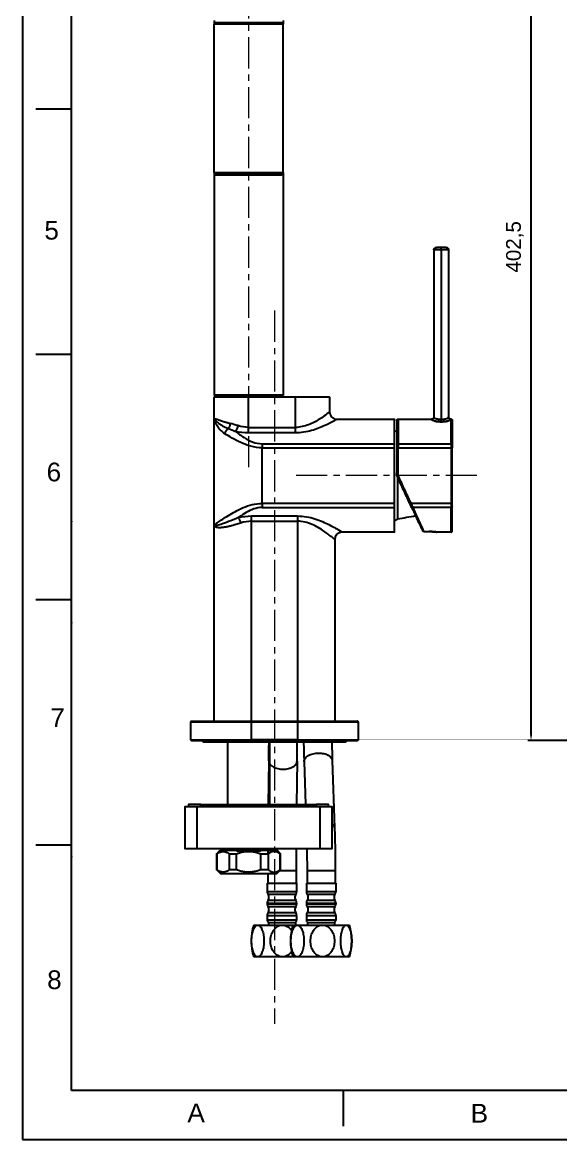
# Model space of a CAD drawing. Header units: millimetres. Extents: x 4044 to 4638, y 1705 to 2545.
# Drawn here: x 4044.1 to 4263.5, y 1705.2 to 2160.6 of the extents above; entities that cross this region are included whole.
import ezdxf

# ---------------------------------------------------------------- set-up
doc = ezdxf.new("R2010")
doc.units = ezdxf.units.MM
doc.linetypes.add('CENTERX2', pattern=[20.32, 12.7, -2.54, 2.54, -2.54])
doc.layers.get('Defpoints').update_dxf_attribs({"color": 3})
doc.layers.add('CENTER', color=1, linetype='CENTERX2', lineweight=15)
doc.layers.add('DIM', color=3, linetype='Continuous', lineweight=9)
doc.styles.get("Standard").update_dxf_attribs({"font": 'arial.ttf'})
doc.dimstyles.new('ISO-25$0', dxfattribs={"dimtxt": 3, "dimasz": 3.5, "dimexe": 1.25, "dimexo": 0, "dimtad": 1, "dimdsep": 46, "dimtxsty": 'Standard', "dimblk1": 'CLOSEDBLANK', "dimcen": 1, "dimadec": 0, "dimazin": 0, "dimtfac": 1, "dimtmove": 1, "dimatfit": 3, "dimfxl": 1, "dimarcsym": 0})

# ---------------------------------------------------------------- blocks, each defined once
blk = doc.blocks.new('*D15')
at = {"layer": 'Defpoints', "color": 0, "transparency": 16777216}
for p in [(4251.42, 2270.3), (4339.59, 2270.3), (4507.19, 1867.8)]:
    blk.add_point(p, dxfattribs=at)
at = {"layer": 'DIM', "color": 0, "lineweight": -2, "transparency": 16777216}
for p, q in [((4338.97, 2270.3), (4250.17, 2270.3)), ((4251.42, 1870.3), (4251.42, 2267.8)), ((4506.57, 1867.8), (4250.17, 1867.8))]:
    blk.add_line(p, q, dxfattribs=at)
at = {"layer": 'DIM', "color": 0, "transparency": 16777216}
for points in [[(4251.01, 2267.8), (4251.84, 2267.8), (4251.42, 2270.3)], [(4251.01, 1870.3), (4251.84, 1870.3), (4251.42, 1867.8)]]:
    blk.add_solid(points, dxfattribs=at)
at = {"layer": 'DIM', "color": 0, "transparency": 16777216, "insert": (4244.82, 2069.05), "char_height": 6, "attachment_point": 5, "rotation": 90}
blk.add_mtext('402,5', dxfattribs=at)

msp = doc.modelspace()

# ---------------------------------------------------------------- linework, layer by layer
at = {"color": 7, "linetype": 'Continuous'}
for p, q in [((4044.1, 2545.19), (4044.1, 1705.19)), ((4064.1, 2125.19), (4049.56, 2125.19)), ((4064.1, 2025.19), (4049.56, 2025.19)), ((4064.1, 1925.19), (4049.56, 1925.19)), ((4144.57, 1859.53), (4144.35, 1841.8)), ((4156.07, 1859.39), (4155.85, 1841.8)), ((4158.93, 1859.26), (4159.52, 1841.8)), ((4170.42, 1859.65), (4171.35, 1832.3)), ((4064.1, 1825.19), (4049.56, 1825.19)), ((4144.14, 1813.68), (4144.14, 1809.66)), ((4149.06, 1814.9), (4155.64, 1814.9)), ((4155.64, 1814.9), (4155.64, 1809.66)), ((4160.12, 1814.9), (4171.62, 1814.9)), ((4160.12, 1814.9), (4160.12, 1809.66)), ((4171.62, 1814.9), (4171.62, 1809.66)), ((4143.89, 1809.66), (4155.89, 1809.66)), ((4143.89, 1809.66), (4143.89, 1806.23)), ((4155.89, 1809.66), (4155.89, 1806.23)), ((4159.87, 1809.66), (4171.87, 1809.66)), ((4159.87, 1809.66), (4159.87, 1806.23)), ((4171.87, 1809.66), (4171.87, 1806.23)), ((4155.89, 1806.23), (4143.89, 1806.23)), ((4155.52, 1805.06), (4144.27, 1805.06)), ((4171.87, 1806.23), (4159.87, 1806.23)), ((4171.49, 1805.06), (4160.24, 1805.06)), ((4143.89, 1801.6), (4155.89, 1801.6)), ((4143.89, 1801.6), (4143.89, 1801.23)), ((4155.89, 1801.23), (4143.89, 1801.23)), ((4144.27, 1802.77), (4155.52, 1802.77)), ((4155.52, 1800.06), (4144.27, 1800.06)), ((4155.89, 1801.6), (4155.89, 1801.23)), ((4159.87, 1801.6), (4171.87, 1801.6)), ((4159.87, 1801.6), (4159.87, 1801.23)), ((4171.87, 1801.23), (4159.87, 1801.23)), ((4160.24, 1802.77), (4171.49, 1802.77)), ((4171.49, 1800.06), (4160.24, 1800.06)), ((4171.87, 1801.6), (4171.87, 1801.23)), ((4143.89, 1796.6), (4155.89, 1796.6)), ((4143.89, 1796.6), (4143.89, 1794.66)), ((4155.89, 1794.66), (4143.89, 1794.66)), ((4144.27, 1797.77), (4155.52, 1797.77)), ((4155.89, 1796.6), (4155.89, 1794.66)), ((4159.87, 1796.6), (4171.87, 1796.6)), ((4159.87, 1796.6), (4159.87, 1794.66)), ((4171.87, 1794.66), (4159.87, 1794.66)), ((4160.24, 1797.77), (4171.49, 1797.77)), ((4171.87, 1796.6), (4171.87, 1794.66)), ((4138.39, 1792.66), (4177.37, 1792.66)), ((4144.39, 1793.66), (4155.39, 1793.66)), ((4144.39, 1793.66), (4144.39, 1792.66)), ((4155.39, 1793.66), (4155.39, 1792.66)), ((4160.37, 1793.66), (4171.37, 1793.66)), ((4160.37, 1793.66), (4160.37, 1792.66)), ((4171.37, 1793.66), (4171.37, 1792.66)), ((4177.37, 1779.66), (4138.39, 1779.66)), ((4174.9, 1725.18), (4174.9, 1710.65)), ((4044.1, 1705.19), (4638.1, 1705.19))]:
    msp.add_line(p, q, dxfattribs=at)
at = {"linetype": 'Continuous'}
for p, q in [((4064.1, 1725.19), (4064.1, 2525.19)), ((4618.1, 1725.19), (4064.1, 1725.19))]:
    msp.add_line(p, q, dxfattribs=at)
at = {"lineweight": -3}
msp.add_line((4124.83, 1813.68), (4147.83, 1813.68), dxfattribs=at)
at = {"color": 7, "linetype": 'Continuous'}
for centre, radius, start, end in [((2876.42, 1874.42), 1268.23, 359.32714, 359.67842), ((2874.21, 1874.44), 1281.95, 359.3272, 359.681), ((4620.36, 1874.46), 461.69, 180.8884, 181.8869), ((4618.15, 1874.41), 447.97, 180.9088, 181.8873), ((5534.84, 1815.95), 1390.7, 179.7021, 179.7639), ((5534.98, 1815.94), 1379.34, 179.67364, 180.04331), ((4145.89, 1806.23), 2, 180, 215.6591), ((4142.64, 1803.89), 2, 0.59, 35.6591), ((4142.64, 1803.93), 2, 324.3409, 359.41), ((4157.14, 1803.89), 2, 144.3409, 179.41), ((4157.14, 1803.93), 2, 180.59, 215.6591), ((4153.89, 1806.23), 2, 324.3409, 0), ((4161.87, 1806.23), 2, 180, 215.6591), ((4158.62, 1803.89), 2, 0.59, 35.6591), ((4158.62, 1803.93), 2, 324.3409, 359.41), ((4173.12, 1803.89), 2, 144.3409, 179.41), ((4173.12, 1803.93), 2, 180.59, 215.6591), ((4169.87, 1806.23), 2, 324.3409, 0), ((4145.89, 1801.6), 2, 144.3409, 180), ((4145.89, 1801.23), 2, 180, 215.6591), ((4142.64, 1798.89), 2, 0.59, 35.6591), ((4142.64, 1798.93), 2, 324.3409, 359.41), ((4157.14, 1798.89), 2, 144.3409, 179.41), ((4157.14, 1798.93), 2, 180.59, 215.6591), ((4153.89, 1801.6), 2, 0, 35.6591), ((4153.89, 1801.23), 2, 324.3409, 0), ((4161.87, 1801.6), 2, 144.3409, 180), ((4161.87, 1801.23), 2, 180, 215.6591), ((4158.62, 1798.89), 2, 0.59, 35.6591), ((4158.62, 1798.93), 2, 324.3409, 359.41), ((4173.12, 1798.89), 2, 144.3409, 179.41), ((4173.12, 1798.93), 2, 180.59, 215.6591), ((4169.87, 1801.6), 2, 0, 35.6591), ((4169.87, 1801.23), 2, 324.3409, 0), ((4145.89, 1796.6), 2, 144.3409, 180), ((4144.89, 1794.66), 1, 180, 270), ((4154.89, 1794.66), 1, 270, 0), ((4153.89, 1796.6), 2, 0, 35.6591), ((4161.87, 1796.6), 2, 144.3409, 180), ((4160.87, 1794.66), 1, 180, 270), ((4170.87, 1794.66), 1, 270, 0), ((4169.87, 1796.6), 2, 0, 35.6591), ((4159.02, 1786.16), 21.63, 162.5077, 197.4923), ((4174.99, 1786.16), 21.63, 162.5077, 197.4923), ((4156.74, 1786.16), 21.63, 342.5077, 17.4923)]:
    msp.add_arc(centre, radius, start, end, dxfattribs=at)
for points in [[(4122.33, 2161.3), (4122.33, 2160.55), (4122.33, 2159.8)], [(4122.33, 2099.3), (4122.33, 2129.55), (4122.33, 2159.8)], [(4136.33, 2159.8), (4129.34, 2159.8), (4122.35, 2159.8)], [(4136.33, 2160.3), (4129.59, 2160.3), (4122.85, 2160.3)], [(4149.78, 2160.3), (4143.06, 2160.3), (4136.33, 2160.3)], [(4149.82, 2160.3), (4149.8, 2160.3), (4149.78, 2160.3)], [(4150.33, 2161.3), (4150.33, 2160.55), (4150.33, 2159.8)], [(4150.33, 2099.3), (4150.33, 2129.55), (4150.33, 2159.8)], [(4122.33, 2099.3), (4122.33, 2053.9), (4122.33, 2008.5)], [(4123.33, 2098.67), (4123.33, 2098.98), (4123.33, 2099.3)], [(4136.33, 2099.3), (4143.33, 2099.3), (4150.32, 2099.3)], [(4149.33, 2098.67), (4149.33, 2098.98), (4149.33, 2099.3)], [(4149.33, 2098.67), (4149.33, 2098.98), (4149.33, 2099.3)], [(4150.33, 2099.3), (4150.33, 2053.9), (4150.33, 2008.5)], [(4123.03, 2098.37), (4129.68, 2098.37), (4136.33, 2098.37)], [(4136.33, 2098.67), (4142.83, 2098.67), (4149.32, 2098.67)], [(4136.33, 2098.4), (4143.04, 2098.4), (4149.75, 2098.4)], [(4136.33, 2098.37), (4142.98, 2098.37), (4149.62, 2098.37)]]:
    msp.add_open_spline(points, degree=2)
for points, weights in [([(4122.83, 2160.3), (4122.33, 2160.3), (4122.33, 2159.8)], [1, 0.707106781187, 1]), ([(4149.83, 2160.3), (4150.33, 2160.3), (4150.33, 2159.8)], [1, 0.707106781187, 1]), ([(4122.93, 2098.39), (4122.92, 2098.39), (4122.92, 2098.39)], [0.892325407649, 0.888865625864, 0.885714574212]), ([(4123.03, 2098.37), (4122.99, 2098.37), (4122.95, 2098.38)], [1, 0.947231379391, 0.913476700671]), ([(4149.63, 2098.37), (4149.67, 2098.37), (4149.71, 2098.38)], [1, 0.947231379391, 0.91347670067])]:
    msp.add_rational_spline(points, weights, degree=2)
for points, weights, knots in [([(4150.32, 2159.8), (4150.33, 2159.8), (4150.33, 2159.8), (4150.33, 2159.8), (4136.33, 2159.8)], [0.982266230892, 0.990847086912, 1, 0.707106781187, 1], [21.303925, 21.303925, 21.303925, 21.991149, 21.991149, 43.982297, 43.982297, 43.982297]), ([(4122.33, 2099.3), (4122.33, 2099.02), (4122.48, 2098.78), (4122.63, 2098.53), (4122.9, 2098.4)], [1, 0.963063063353, 1, 0.957870893958, 1], [0, 0, 0, 0.545282, 0.545282, 1.127885, 1.127885, 1.127885]), ([(4122.35, 2099.3), (4122.33, 2099.3), (4122.33, 2099.3), (4122.33, 2099.3), (4136.33, 2099.3)], [0.982266230892, 0.990847086912, 1, 0.707106781187, 1], [21.303925, 21.303925, 21.303925, 21.991149, 21.991149, 43.982297, 43.982297, 43.982297]), ([(4150.33, 2099.3), (4150.33, 2099.02), (4150.19, 2098.78), (4150.03, 2098.53), (4149.76, 2098.4)], [1, 0.963063063353, 1, 0.957870893958, 1], [0, 0, 0, 0.545282, 0.545282, 1.127885, 1.127885, 1.127885]), ([(4122.92, 2098.4), (4122.9, 2098.4), (4122.9, 2098.4), (4122.9, 2098.4), (4136.33, 2098.4)], [0.982266230892, 0.990847086912, 1, 0.707106781187, 1], [62.621479, 62.621479, 62.621479, 63.280652, 63.280652, 84.374203, 84.374203, 84.374203]), ([(4123.33, 2098.67), (4123.33, 2098.54), (4123.24, 2098.46), (4123.18, 2098.39), (4123.08, 2098.37)], [1, 0.923879532511, 1, 0.95369622337, 1], [0, 0, 0, 0.2356194, 0.2356194, 0.4189204, 0.4189204, 0.4189204]), ([(4123.35, 2098.67), (4123.33, 2098.67), (4123.33, 2098.67), (4123.33, 2098.67), (4136.33, 2098.67)], [0.982266230892, 0.990847086912, 1, 0.707106781187, 1], [-21.058488, -21.058488, -21.058488, -20.420352, -20.420352, 0, 0, 0]), ([(4149.33, 2098.67), (4149.33, 2098.54), (4149.42, 2098.46), (4149.49, 2098.39), (4149.58, 2098.37)], [1, 0.923879532511, 1, 0.954153958077, 1], [0, 0, 0, 0.2356194, 0.2356194, 0.418005, 0.418005, 0.418005])]:
    msp.add_rational_spline(points, weights, degree=2, knots=knots)
at = {"lineweight": -3}
for points, weights in [([(4211.83, 2067.8), (4211.83, 2068.8), (4212.83, 2068.8)], [1, 0.707106781191, 1]), ([(4214.83, 2067.8), (4211.83, 2067.8), (4211.83, 2067.8)], [1, 0.70710678119, 1]), ([(4214.83, 2068.8), (4212.83, 2068.8), (4212.83, 2068.8)], [1, 0.70710678119, 1]), ([(4214.83, 2067.8), (4214.83, 2068.8), (4214.83, 2068.8)], [1, 0.70710678118, 1]), ([(4216.83, 2068.8), (4216.83, 2068.8), (4214.83, 2068.8)], [1, 0.70710678119, 1]), ([(4217.83, 2067.8), (4217.83, 2067.8), (4214.83, 2067.8)], [1, 0.70710678119, 1]), ([(4216.83, 2068.8), (4217.83, 2068.8), (4217.83, 2067.8)], [1, 0.707106781191, 1]), ([(4136.33, 2007.8), (4122.33, 2007.8), (4122.33, 2007.8)], [1, 0.707106781187, 1]), ([(4136.33, 2008.1), (4122.83, 2008.1), (4122.83, 2008.1)], [1, 0.707106781187, 1]), ([(4149.83, 2008.1), (4149.83, 2008.1), (4136.33, 2008.1)], [1, 0.707106781187, 1]), ([(4169.33, 2007.8), (4169.33, 2007.8), (4155.33, 2007.8)], [1, 0.707106781187, 1]), ([(4211.83, 1999.8), (4211.83, 1998.8), (4210.83, 1998.8)], [1, 0.707106781187, 1]), ([(4136.33, 1993.2), (4136.33, 1994.1), (4136.33, 1995.47)], [1, 0.909353109041, 1]), ([(4155.33, 1995.47), (4155.33, 1994.1), (4155.33, 1993.2)], [1, 0.909353109041, 1]), ([(4195.73, 1988.8), (4195.73, 1998.8), (4195.73, 1998.8)], [1, 0.884627810939, 1]), ([(4196.73, 1998.3), (4196.73, 1998.8), (4197.23, 1998.8)], [1, 0.707106781189, 1]), ([(4196.73, 1998.3), (4196.73, 1998.3), (4196.73, 1988.52)], [1, 0.884627810939, 1]), ([(4197.23, 1998.8), (4197.23, 1998.8), (4197.23, 1988.8)], [1, 0.884627810939, 1]), ([(4210.83, 1998.62), (4210.83, 1998.8), (4210.83, 1998.8)], [1, 0.998037259237, 1]), ([(4218.83, 1998.8), (4218.83, 1998.8), (4218.83, 1998.62)], [1, 0.998037259237, 1]), ([(4218.83, 1988.8), (4218.83, 1997.33), (4218.83, 1998.62)], [1, 0.912092442077, 1]), ([(4219.33, 1998.3), (4219.33, 1998.3), (4219.33, 1988.52)], [1, 0.884627810939, 1]), ([(4141.83, 1988.8), (4141.83, 1988.03), (4141.83, 1987.1)], [1, 0.955248658723, 1]), ([(4195.73, 1987.1), (4195.73, 1988.03), (4195.73, 1988.8)], [1, 0.955248658726, 1]), ([(4197.23, 1988.8), (4196.73, 1988.8), (4196.73, 1988.52)], [1, 0.707106781187, 1]), ([(4196.73, 1988.52), (4196.73, 1987.88), (4196.73, 1987.1)], [1, 0.95524865873, 1]), ([(4197.23, 1987.1), (4196.73, 1987.1), (4196.73, 1987.1)], [1, 0.707106781188, 1]), ([(4197.23, 1988.8), (4197.23, 1988.03), (4197.23, 1987.1)], [1, 0.95524865873, 1]), ([(4219.33, 1988.52), (4219.33, 1988.8), (4218.83, 1988.8)], [1, 0.707106781187, 1]), ([(4218.83, 1988.8), (4218.83, 1988.03), (4218.83, 1987.1)], [1, 0.95524865873, 1]), ([(4219.33, 1987.1), (4219.33, 1987.1), (4218.83, 1987.1)], [1, 0.707106781188, 1]), ([(4219.33, 1988.52), (4219.33, 1987.88), (4219.33, 1987.1)], [1, 0.95524865873, 1]), ([(4197.23, 1976.91), (4196.73, 1976.91), (4196.73, 1976.91)], [1, 0.707106781188, 1]), ([(4197.2, 1974.8), (4196.73, 1975.8), (4196.73, 1976.91)], [1, 0.97629600712, 1]), ([(4197.65, 1975.01), (4197.23, 1975.91), (4197.23, 1976.91)], [1, 0.97629600712, 1]), ([(4197.2, 1974.8), (4197.2, 1974.8), (4197.65, 1975.01)], [1, 0.707106781193, 1]), ([(4141.83, 1964.5), (4141.83, 1963.57), (4141.83, 1962.8)], [1, 0.955248658729, 1]), ([(4195.73, 1962.8), (4195.73, 1963.57), (4195.73, 1964.5)], [1, 0.955248658727, 1]), ([(4195.73, 1952.8), (4195.73, 1952.8), (4195.73, 1962.8)], [1, 0.884627810939, 1]), ([(4202.1, 1964.29), (4202.1, 1964.29), (4202.55, 1964.5)], [1, 0.707106781181, 1]), ([(4219.33, 1964.5), (4219.33, 1964.5), (4218.83, 1964.5)], [1, 0.707106781185, 1]), ([(4218.83, 1964.5), (4218.83, 1963.57), (4218.83, 1962.8)], [1, 0.955248658727, 1]), ([(4219.33, 1963.09), (4219.33, 1962.8), (4218.83, 1962.8)], [1, 0.707106781187, 1]), ([(4218.83, 1952.8), (4218.83, 1952.8), (4218.83, 1962.8)], [1, 0.884627810939, 1]), ([(4219.33, 1963.09), (4219.33, 1963.72), (4219.33, 1964.5)], [1, 0.955248658727, 1]), ([(4219.33, 1953.3), (4219.33, 1953.3), (4219.33, 1963.09)], [1, 0.884627810939, 1]), ([(4137.53, 1957.23), (4137.53, 1958.49), (4137.53, 1959.38)], [1, 0.921954445729, 1]), ([(4156.23, 1959.38), (4156.23, 1958.49), (4156.23, 1957.23)], [1, 0.921954445729, 1]), ([(4207.68, 1953.01), (4207.68, 1953.01), (4207.68, 1953.01)], [1, 0.997730631385, 1]), ([(4209.9, 1953.01), (4209.9, 1953.01), (4209.9, 1953.01)], [1, 0.997735434421, 1]), ([(4218.83, 1952.8), (4219.33, 1952.8), (4219.33, 1953.3)], [1, 0.707106781184, 1]), ([(4112.83, 1875.5), (4112.83, 1875.5), (4137.53, 1875.5)], [1, 0.707106781187, 1]), ([(4112.83, 1875.5), (4112.83, 1875.8), (4113.13, 1875.8)], [1, 0.707106781194, 1]), ([(4113.13, 1875.8), (4113.13, 1875.8), (4137.53, 1875.8)], [1, 0.707106781187, 1]), ([(4137.53, 1875.5), (4137.53, 1875.8), (4137.53, 1875.8)], [1, 0.707106781187, 1]), ([(4156.23, 1875.8), (4156.23, 1875.8), (4156.23, 1875.5)], [1, 0.707106781187, 1]), ([(4156.23, 1875.8), (4180.63, 1875.8), (4180.63, 1875.8)], [1, 0.707106781187, 1]), ([(4156.23, 1875.5), (4180.93, 1875.5), (4180.93, 1875.5)], [1, 0.707106781187, 1]), ([(4112.83, 1868.1), (4112.83, 1868.1), (4137.53, 1868.1)], [1, 0.707106781187, 1]), ([(4113.13, 1867.8), (4113.13, 1867.8), (4137.53, 1867.8)], [1, 0.707106781187, 1]), ([(4117.83, 1867.3), (4117.83, 1867.3), (4137.05, 1867.3)], [1, 0.715784763814, 1]), ([(4137.53, 1867.8), (4137.53, 1867.8), (4137.53, 1868.1)], [1, 0.707106781187, 1]), ([(4156.23, 1867.8), (4156.23, 1867.8), (4156.23, 1868.1)], [1, 0.707106781187, 1]), ([(4156.23, 1868.1), (4180.93, 1868.1), (4180.93, 1868.1)], [1, 0.707106781187, 1]), ([(4156.23, 1867.8), (4180.63, 1867.8), (4180.63, 1867.8)], [1, 0.707106781187, 1]), ([(4156.23, 1867.3), (4175.93, 1867.3), (4175.93, 1867.3)], [1, 0.707106781187, 1]), ([(4180.93, 1868.1), (4180.93, 1867.8), (4180.63, 1867.8)], [1, 0.707106781187, 1]), ([(4115.33, 1840.8), (4110.33, 1840.8), (4110.33, 1840.8)], [1, 0.707106781187, 1]), ([(4116.83, 1841.8), (4111.83, 1841.8), (4111.83, 1841.8)], [1, 0.707106781187, 1]), ([(4168.83, 1841.8), (4168.83, 1841.8), (4163.83, 1841.8)], [1, 0.707106781187, 1]), ([(4170.33, 1840.8), (4170.33, 1840.8), (4165.33, 1840.8)], [1, 0.707106781187, 1]), ([(4110.33, 1823.8), (4110.33, 1823.8), (4115.33, 1823.8)], [1, 0.707106781187, 1]), ([(4123.44, 1821.68), (4123.33, 1821.68), (4123.33, 1821.68)], [1, 0.997926751115, 1]), ([(4124.83, 1823.18), (4124.83, 1823.18), (4131.35, 1823.18)], [1, 0.793381911305, 0.878276441092]), ([(4128.44, 1821.68), (4129.78, 1821.68), (4131.33, 1821.68)], [1, 0.991718120615, 1]), ([(4131.33, 1823.3), (4131.33, 1823.09), (4131.48, 1822.95)], [1, 0.923879532507, 1]), ([(4131.48, 1822.95), (4131.63, 1822.8), (4131.83, 1822.8)], [1, 0.923879532507, 1]), ([(4141.19, 1822.95), (4141.04, 1822.8), (4140.83, 1822.8)], [1, 0.923879532508, 1]), ([(4141.19, 1822.95), (4141.33, 1823.09), (4141.33, 1823.3)], [1, 0.92387953251, 1]), ([(4141.32, 1823.18), (4143.77, 1823.18), (4145.43, 1823.18)], [0.878273894244, 0.844259230509, 0.857047713075]), ([(4147.83, 1823.18), (4147.83, 1823.18), (4141.32, 1823.18)], [1, 0.793381911305, 0.878276441092]), ([(4141.33, 1821.68), (4142.89, 1821.68), (4144.22, 1821.68)], [1, 0.991717009503, 1]), ([(4149.22, 1821.68), (4149.33, 1821.68), (4149.33, 1821.68)], [1, 0.997926751115, 1]), ([(4165.33, 1823.8), (4170.33, 1823.8), (4170.33, 1823.8)], [1, 0.707106781187, 1]), ([(4123.33, 1815.18), (4123.33, 1815.18), (4123.44, 1815.18)], [1, 0.997926751078, 1]), ([(4131.33, 1815.18), (4129.78, 1815.18), (4128.44, 1815.18)], [1, 0.991718120565, 1]), ([(4144.22, 1815.18), (4142.89, 1815.18), (4141.33, 1815.18)], [1, 0.991717008991, 1]), ([(4149.33, 1815.18), (4149.33, 1815.18), (4149.22, 1815.18)], [1, 0.997926751078, 1])]:
    msp.add_rational_spline(points, weights, degree=2, dxfattribs=at)
for points, degree in [([(4211.83, 2067.8), (4211.83, 2033.71), (4211.83, 1999.61)], 2), ([(4214.83, 2067.8), (4214.83, 2033.28), (4214.83, 1998.76)], 2), ([(4217.83, 2067.8), (4217.83, 2033.71), (4217.83, 1999.61)], 2), ([(4122.83, 2008.1), (4122.83, 2008.45), (4122.83, 2008.8)], 2), ([(4136.33, 2008.1), (4136.33, 2008.45), (4136.33, 2008.8)], 2), ([(4149.83, 2008.8), (4149.83, 2008.45), (4149.83, 2008.1)], 2), ([(4122.33, 1998.8), (4122.33, 2003.3), (4122.33, 2007.8)], 2), ([(4123.58, 2007.8), (4123.58, 2007.95), (4123.58, 2008.1)], 2), ([(4135.33, 2007.8), (4135.33, 2007.95), (4135.33, 2008.1)], 2), ([(4136.33, 2007.8), (4136.33, 2007.95), (4136.33, 2008.1)], 2), ([(4136.33, 1995.47), (4136.33, 2001.64), (4136.33, 2007.8)], 2), ([(4155.33, 2007.8), (4145.83, 2007.8), (4136.33, 2007.8)], 2), ([(4137.33, 2008.1), (4137.33, 2007.95), (4137.33, 2007.8)], 2), ([(4149.08, 2008.1), (4149.08, 2007.95), (4149.08, 2007.8)], 2), ([(4155.33, 2007.8), (4155.33, 2001.64), (4155.33, 1995.47)], 2), ([(4169.33, 2007.8), (4169.33, 2004.8), (4169.33, 2001.8)], 2), ([(4169.33, 2001.8), (4169.33, 2001.08), (4169.95, 1999.42), (4171.61, 1998.8), (4172.33, 1998.8)], 3), ([(4128.8, 1997.03), (4128.75, 1997.04), (4128.63, 1997.07), (4128.42, 1997.11), (4128.2, 1997.17), (4127.96, 1997.23), (4127.69, 1997.3), (4127.41, 1997.37), (4127.11, 1997.46), (4126.8, 1997.55), (4126.48, 1997.64), (4126.13, 1997.76), (4125.85, 1997.85), (4125.58, 1997.94), (4125.33, 1998.02), (4125.1, 1998.1), (4124.89, 1998.17), (4124.7, 1998.24), (4124.53, 1998.3), (4124.37, 1998.36), (4124.2, 1998.42), (4124.16, 1998.43), (4123.71, 1998.59), (4123.43, 1998.68), (4123.15, 1998.77), (4122.92, 1998.83), (4122.73, 1998.88), (4122.58, 1998.9), (4122.47, 1998.91), (4122.39, 1998.89), (4122.34, 1998.86), (4122.33, 1998.82), (4122.33, 1998.8)], 3), ([(4122.33, 1955.8), (4122.33, 1977.3), (4122.33, 1998.8)], 2), ([(4128.09, 1994.97), (4128.98, 1994.64), (4129.92, 1994.27), (4130.95, 1993.84)], 3), ([(4131.9, 1996.2), (4130.82, 1996.54), (4129.79, 1996.82), (4128.8, 1997.03)], 3), ([(4131.9, 1996.2), (4131.8, 1995.75), (4131.51, 1994.82), (4131.13, 1994.11), (4130.95, 1993.84)], 3), ([(4136.33, 1995.47), (4134.79, 1995.47), (4133.31, 1995.75), (4131.9, 1996.2)], 3), ([(4136.33, 1995.47), (4145.83, 1995.47), (4155.33, 1995.47)], 2), ([(4172.33, 1998.8), (4184.03, 1998.8), (4195.73, 1998.8)], 2), ([(4197.23, 1998.8), (4204.03, 1998.8), (4210.83, 1998.8)], 2), ([(4136.33, 1993.2), (4134.46, 1993.2), (4132.65, 1993.45), (4130.95, 1993.84)], 3), ([(4155.33, 1993.2), (4145.83, 1993.2), (4136.33, 1993.2)], 2), ([(4195.73, 1994.3), (4196.23, 1994.01), (4196.73, 1993.73)], 2), ([(4141.83, 1988.8), (4168.78, 1988.8), (4195.73, 1988.8)], 2), ([(4141.83, 1964.5), (4141.83, 1975.8), (4141.83, 1987.1)], 2), ([(4141.83, 1987.1), (4168.78, 1987.1), (4195.73, 1987.1)], 2), ([(4195.73, 1964.5), (4195.73, 1975.8), (4195.73, 1987.1)], 2), ([(4196.73, 1987.1), (4196.73, 1982.01), (4196.73, 1976.91)], 2), ([(4197.23, 1988.8), (4208.03, 1988.8), (4218.83, 1988.8)], 2), ([(4197.23, 1976.91), (4197.23, 1982.01), (4197.23, 1987.1)], 2), ([(4197.23, 1987.1), (4208.03, 1987.1), (4218.83, 1987.1)], 2), ([(4218.83, 1987.1), (4218.83, 1975.8), (4218.83, 1964.5)], 2), ([(4219.33, 1964.5), (4219.33, 1975.8), (4219.33, 1987.1)], 2), ([(4202.1, 1964.29), (4199.65, 1969.54), (4197.2, 1974.8)], 2), ([(4202.55, 1964.5), (4200.1, 1969.75), (4197.65, 1975.01)], 2), ([(4195.73, 1964.5), (4168.78, 1964.5), (4141.83, 1964.5)], 2), ([(4141.83, 1962.8), (4168.78, 1962.8), (4195.73, 1962.8)], 2), ([(4202.76, 1962.87), (4202.57, 1963.29), (4202.34, 1963.79), (4202.1, 1964.29)], 3), ([(4202.55, 1964.5), (4202.79, 1963.9), (4203.02, 1963.3), (4203.21, 1962.8)], 3), ([(4218.83, 1964.5), (4210.69, 1964.5), (4202.55, 1964.5)], 2), ([(4203.21, 1962.8), (4203.12, 1962.77), (4202.9, 1962.74), (4202.78, 1962.83), (4202.76, 1962.87)], 3), ([(4218.83, 1962.8), (4211.02, 1962.8), (4203.21, 1962.8)], 2), ([(4132.18, 1958.71), (4133.89, 1959.13), (4135.67, 1959.38), (4137.53, 1959.38)], 3), ([(4137.53, 1959.38), (4146.88, 1959.38), (4156.23, 1959.38)], 2), ([(4204.38, 1959.39), (4201.93, 1958.94), (4199.47, 1958.49), (4197.01, 1958.04)], 3), ([(4133.06, 1956.48), (4132.73, 1956.37), (4132.07, 1956.16), (4131.13, 1955.87), (4130.24, 1955.61), (4129.39, 1955.38), (4128.59, 1955.18), (4127.83, 1955.01), (4127.13, 1954.86), (4126.48, 1954.75), (4125.87, 1954.66), (4125.35, 1954.61), (4124.76, 1954.58), (4124.26, 1954.58), (4123.8, 1954.62), (4123.41, 1954.68), (4123.08, 1954.79), (4122.81, 1954.92), (4122.59, 1955.09), (4122.44, 1955.29), (4122.35, 1955.53), (4122.33, 1955.71), (4122.33, 1955.8)], 3), ([(4122.33, 1875.8), (4122.33, 1915.8), (4122.33, 1955.8)], 2), ([(4137.53, 1957.23), (4135.98, 1957.23), (4134.49, 1956.95), (4133.06, 1956.48)], 3), ([(4137.53, 1875.8), (4137.53, 1916.52), (4137.53, 1957.23)], 2), ([(4137.53, 1957.23), (4146.88, 1957.23), (4156.23, 1957.23)], 2), ([(4156.23, 1957.23), (4156.23, 1916.52), (4156.23, 1875.8)], 2), ([(4197.01, 1958.04), (4196.37, 1957.67), (4195.73, 1957.3)], 2), ([(4171.42, 1949.81), (4171.43, 1949.8), (4171.43, 1949.8), (4171.43, 1949.8)], 3), ([(4171.43, 1949.8), (4171.43, 1912.8), (4171.43, 1875.8)], 2), ([(4195.73, 1952.8), (4185.08, 1952.8), (4174.43, 1952.8)], 2), ([(4174.44, 1952.8), (4174.44, 1952.8), (4174.44, 1952.8), (4174.44, 1952.8)], 3), ([(4207.68, 1953.01), (4207.49, 1953.01), (4207.31, 1953.12), (4207.23, 1953.3)], 3), ([(4207.68, 1953.01), (4208.79, 1953.01), (4209.9, 1953.01)], 2), ([(4218.83, 1952.8), (4215.89, 1952.8), (4212.95, 1952.8)], 2), ([(4112.83, 1868.1), (4112.83, 1871.8), (4112.83, 1875.5)], 2), ([(4137.53, 1875.8), (4146.88, 1875.8), (4156.23, 1875.8)], 2), ([(4137.53, 1875.5), (4146.88, 1875.5), (4156.23, 1875.5)], 2), ([(4137.53, 1868.1), (4137.53, 1871.8), (4137.53, 1875.5)], 2), ([(4156.23, 1875.5), (4156.23, 1871.8), (4156.23, 1868.1)], 2), ([(4180.93, 1875.5), (4180.93, 1871.8), (4180.93, 1868.1)], 2), ([(4117.83, 1867.3), (4117.83, 1867.55), (4117.83, 1867.8)], 2), ([(4127.83, 1841.8), (4127.83, 1854.55), (4127.83, 1867.3)], 2), ([(4137.05, 1867.3), (4137.05, 1867.55), (4137.05, 1867.8)], 2), ([(4137.05, 1867.3), (4146.64, 1867.3), (4156.23, 1867.3)], 2), ([(4156.23, 1868.1), (4146.88, 1868.1), (4137.53, 1868.1)], 2), ([(4137.53, 1867.8), (4146.88, 1867.8), (4156.23, 1867.8)], 2), ([(4144.83, 1867.3), (4144.83, 1854.55), (4144.83, 1841.8)], 2), ([(4156.23, 1867.3), (4156.23, 1867.55), (4156.23, 1867.8)], 2), ([(4175.93, 1867.8), (4175.93, 1867.55), (4175.93, 1867.3)], 2), ([(4110.33, 1840.8), (4110.33, 1832.3), (4110.33, 1823.8)], 2), ([(4111.83, 1841.8), (4111.83, 1841.3), (4111.83, 1840.8)], 2), ([(4115.33, 1823.8), (4115.33, 1832.3), (4115.33, 1840.8)], 2), ([(4165.33, 1840.8), (4140.33, 1840.8), (4115.33, 1840.8)], 2), ([(4116.83, 1840.8), (4116.83, 1841.3), (4116.83, 1841.8)], 2), ([(4116.83, 1841.8), (4140.33, 1841.8), (4163.83, 1841.8)], 2), ([(4163.83, 1841.8), (4163.83, 1841.3), (4163.83, 1840.8)], 2), ([(4165.33, 1840.8), (4165.33, 1832.3), (4165.33, 1823.8)], 2), ([(4168.83, 1840.8), (4168.83, 1841.3), (4168.83, 1841.8)], 2), ([(4170.33, 1823.8), (4170.33, 1832.3), (4170.33, 1840.8)], 2), ([(4115.33, 1823.8), (4140.33, 1823.8), (4165.33, 1823.8)], 2), ([(4123.33, 1821.68), (4124.08, 1822.43), (4124.83, 1823.18)], 2), ([(4123.33, 1815.18), (4123.33, 1818.43), (4123.33, 1821.68)], 2), ([(4123.44, 1821.68), (4123.71, 1821.88), (4124.25, 1822.24), (4125.09, 1822.6), (4125.94, 1822.72), (4126.79, 1822.6), (4127.63, 1822.24), (4128.17, 1821.88), (4128.44, 1821.68)], 3), ([(4123.44, 1815.18), (4123.44, 1818.43), (4123.44, 1821.68)], 2), ([(4127.83, 1823.18), (4127.83, 1823.49), (4127.83, 1823.8)], 2), ([(4128.44, 1821.68), (4128.44, 1818.43), (4128.44, 1815.18)], 2), ([(4131.33, 1823.3), (4131.33, 1823.55), (4131.33, 1823.8)], 2), ([(4131.33, 1821.68), (4131.91, 1821.9), (4133.06, 1822.27), (4134.7, 1822.6), (4136.33, 1822.71), (4137.95, 1822.6), (4139.59, 1822.28), (4140.75, 1821.9), (4141.33, 1821.68)], 3), ([(4131.33, 1815.18), (4131.33, 1818.43), (4131.33, 1821.68)], 2), ([(4141.33, 1823.8), (4141.33, 1823.55), (4141.33, 1823.3)], 2), ([(4141.33, 1815.18), (4141.33, 1818.43), (4141.33, 1821.68)], 2), ([(4149.22, 1821.68), (4148.96, 1821.88), (4148.42, 1822.24), (4147.58, 1822.6), (4146.73, 1822.72), (4145.88, 1822.6), (4145.03, 1822.24), (4144.49, 1821.88), (4144.22, 1821.68)], 3), ([(4144.22, 1821.68), (4144.22, 1818.43), (4144.22, 1815.18)], 2), ([(4144.83, 1823.8), (4144.83, 1823.49), (4144.83, 1823.18)], 2), ([(4145.43, 1823.18), (4145.43, 1823.49), (4145.43, 1823.8)], 2), ([(4149.33, 1821.68), (4148.58, 1822.43), (4147.83, 1823.18)], 2), ([(4149.22, 1815.18), (4149.22, 1818.43), (4149.22, 1821.68)], 2), ([(4149.33, 1815.18), (4149.33, 1818.43), (4149.33, 1821.68)], 2), ([(4124.83, 1813.68), (4124.08, 1814.43), (4123.33, 1815.18)], 2), ([(4128.44, 1815.18), (4128.17, 1814.97), (4127.63, 1814.61), (4126.79, 1814.26), (4125.94, 1814.14), (4125.09, 1814.26), (4124.25, 1814.61), (4123.71, 1814.97), (4123.44, 1815.18)], 3), ([(4141.33, 1815.18), (4140.75, 1814.95), (4139.59, 1814.58), (4137.95, 1814.25), (4136.33, 1814.14), (4134.7, 1814.25), (4133.06, 1814.58), (4131.91, 1814.95), (4131.33, 1815.18)], 3), ([(4144.22, 1815.18), (4144.49, 1814.97), (4145.03, 1814.61), (4145.87, 1814.26), (4146.72, 1814.14), (4147.57, 1814.26), (4148.42, 1814.61), (4148.96, 1814.97), (4149.22, 1815.18)], 3), ([(4147.83, 1813.68), (4148.58, 1814.43), (4149.33, 1815.18)], 2)]:
    msp.add_open_spline(points, degree=degree, dxfattribs=at)
for points, weights, knots in [([(4122.33, 2008.8), (4122.33, 2008.8), (4136.33, 2008.8), (4150.33, 2008.8), (4150.33, 2008.8)], [1, 0.707106781187, 1, 0.707106781187, 1], [-0.0439823, -0.0439823, -0.0439823, -0.02199115, -0.02199115, 0, 0, 0]), ([(4218.83, 1998.8), (4218.42, 1998.8), (4218.13, 1999.09), (4217.83, 1999.39), (4217.83, 1999.8)], [1, 0.853553390593, 0.853553390593, 0.853553390593, 1], [2, 2, 2, 2.828427, 2.828427, 3.656854, 3.656854, 3.656854]), ([(4218.83, 1998.8), (4219.04, 1998.8), (4219.19, 1998.65), (4219.33, 1998.51), (4219.33, 1998.3)], [1, 0.853553390593, 0.853553390593, 0.853553390593, 1], [0, 0, 0, 0.4142136, 0.4142136, 0.8284271, 0.8284271, 0.8284271]), ([(4197.01, 1975.26), (4197.01, 1969.22), (4197.01, 1964.54), (4197.01, 1958.04), (4197.01, 1958.04)], [0.962886133956, 0.928938322203, 1, 0.903822748345, 1], [0.00410245, 0.00410245, 0.00410245, 0.01570986, 0.01570986, 0.03141971, 0.03141971, 0.03141971]), ([(4180.93, 1875.5), (4180.93, 1875.63), (4180.84, 1875.71), (4180.76, 1875.8), (4180.63, 1875.8)], [1, 0.853553390593, 0.853553390593, 0.853553390593, 1], [0, 0, 0, 0.2485281, 0.2485281, 0.4970563, 0.4970563, 0.4970563]), ([(4112.83, 1868.1), (4112.83, 1867.98), (4112.92, 1867.89), (4113.01, 1867.8), (4113.13, 1867.8)], [1, 0.853553390593, 0.853553390593, 0.853553390593, 0.999999999996], [0, 0, 0, 0.2485281, 0.2485281, 0.4970563, 0.4970563, 0.4970563]), ([(4131.33, 1823.3), (4131.33, 1823.3), (4136.33, 1823.3), (4141.33, 1823.3), (4141.33, 1823.3)], [1, 0.707106781187, 1, 0.707106781187, 1], [-0.01570796, -0.01570796, -0.01570796, -0.00785398, -0.00785398, 0, 0, 0]), ([(4131.48, 1822.95), (4131.48, 1822.95), (4136.33, 1822.95), (4141.19, 1822.95), (4141.19, 1822.95)], [1, 0.707106781187, 1, 0.707106781187, 1], [-0.01524789, -0.01524789, -0.01524789, -0.00762394, -0.00762394, 0, 0, 0]), ([(4140.83, 1822.8), (4140.83, 1822.8), (4136.33, 1822.8), (4131.83, 1822.8), (4131.83, 1822.8)], [1, 0.707106781187, 1, 0.707106781187, 1], [0, 0, 0, 0.00706858, 0.00706858, 0.01413717, 0.01413717, 0.01413717])]:
    msp.add_rational_spline(points, weights, degree=2, knots=knots, dxfattribs=at)
for points, knots in [([(4169.33, 2001.8), (4169.33, 2001.8), (4169.14, 2001.65), (4168.01, 2000.77), (4165.44, 1998.89), (4160.96, 1996.35), (4157.25, 1995.47), (4155.33, 1995.47)], [-0.0234187, -0.0234187, -0.0234187, -0.0234187, -0.02049137, -0.01756403, -0.01170935, -0.00585468, 0, 0, 0, 0]), ([(4211.83, 1999.61), (4211.83, 1999.5), (4211.8, 1999.31), (4211.68, 1999.07), (4211.5, 1998.85), (4211.21, 1998.66), (4210.95, 1998.62), (4210.83, 1998.62)], [-0.001589408, -0.001589408, -0.001589408, -0.001589408, -0.001192056, -0.00099338, -0.000794704, -0.000397352, 0, 0, 0, 0]), ([(4211.83, 1999.61), (4211.83, 1999.55), (4211.95, 1999.42), (4212.32, 1999.23), (4212.69, 1999.08), (4213.15, 1998.95), (4213.84, 1998.81), (4214.44, 1998.76), (4214.83, 1998.76)], [0, 0, 0, 0, 0.001209107, 0.00181366, 0.002418213, 0.003022766, 0.00362732, 0.004836426, 0.004836426, 0.004836426, 0.004836426]), ([(4214.83, 1998.76), (4215.03, 1998.76), (4215.43, 1998.78), (4216, 1998.85), (4216.43, 1998.93), (4216.75, 1999.02), (4216.96, 1999.08), (4217.16, 1999.15), (4217.39, 1999.25), (4217.71, 1999.42), (4217.83, 1999.55), (4217.83, 1999.61)], [0, 0, 0, 0, 0.000602662, 0.001205324, 0.001807985, 0.002109316, 0.002410647, 0.002711978, 0.003013309, 0.003615971, 0.004821294, 0.004821294, 0.004821294, 0.004821294]), ([(4218.83, 1998.62), (4218.71, 1998.62), (4218.46, 1998.66), (4218.16, 1998.85), (4217.99, 1999.07), (4217.86, 1999.31), (4217.83, 1999.5), (4217.83, 1999.61)], [-0.001589408, -0.001589408, -0.001589408, -0.001589408, -0.001192056, -0.000794704, -0.000596028, -0.000397352, 0, 0, 0, 0]), ([(4126.66, 1992.9), (4125.95, 1993.36), (4125.03, 1994.13), (4124.07, 1995.23), (4123.48, 1996.06), (4122.99, 1996.87), (4122.62, 1997.62), (4122.39, 1998.28), (4122.33, 1998.64), (4122.33, 1998.8)], [0, 0, 0, 0, 0.00363761, 0.00545642, 0.00727523, 0.00909403, 0.01091284, 0.01273165, 0.01455046, 0.01455046, 0.01455046, 0.01455046]), ([(4122.33, 1998.8), (4122.33, 1998.71), (4122.6, 1998.35), (4123.54, 1997.56), (4124.63, 1996.79), (4125.62, 1996.17), (4126.74, 1995.55), (4127.63, 1995.15), (4128.09, 1994.97)], [-0.01466866, -0.01466866, -0.01466866, -0.01466866, -0.01097947, -0.00729028, -0.00544569, -0.00360109, -0.00175649, 0, 0, 0, 0]), ([(4126.66, 1992.9), (4126.78, 1993.28), (4127.14, 1994.06), (4127.78, 1994.72), (4128.09, 1994.97)], [-0.002634878, -0.002634878, -0.002634878, -0.002634878, -0.001263282, 0, 0, 0, 0]), ([(4128.8, 1997.03), (4128.78, 1996.83), (4128.72, 1996.48), (4128.51, 1995.72), (4128.27, 1995.24), (4128.09, 1994.97)], [0, 0, 0, 0, 0.000569998, 0.00115409, 0.002322274, 0.002322274, 0.002322274, 0.002322274]), ([(4172.33, 1998.8), (4172.33, 1998.8), (4172.1, 1998.67), (4170.73, 1997.89), (4167.61, 1996.22), (4162.17, 1993.98), (4157.66, 1993.2), (4155.33, 1993.2)], [0, 0, 0, 0, 0.00328637, 0.00657274, 0.01314549, 0.01971823, 0.02629097, 0.02629097, 0.02629097, 0.02629097]), ([(4214.83, 1997.8), (4214.3, 1997.8), (4213.51, 1997.85), (4212.58, 1997.99), (4211.98, 1998.11), (4211.49, 1998.25), (4210.99, 1998.43), (4210.83, 1998.56), (4210.83, 1998.62)], [0, 0, 0, 0, 0.001565478, 0.002348217, 0.003130956, 0.003913695, 0.004696434, 0.006261912, 0.006261912, 0.006261912, 0.006261912]), ([(4211.99, 1998.12), (4211.99, 1998.12), (4212.08, 1998.09), (4212.28, 1998.05), (4212.7, 1997.97), (4213.28, 1997.89), (4214.03, 1997.82), (4214.56, 1997.8), (4214.83, 1997.8)], [0.003107444, 0.003107444, 0.003107444, 0.003107444, 0.003121699, 0.003511912, 0.003902124, 0.004682549, 0.005462974, 0.006243398, 0.006243398, 0.006243398, 0.006243398]), ([(4214.83, 1997.8), (4214.83, 1997.83), (4214.83, 1997.92), (4214.83, 1998.11), (4214.83, 1998.3), (4214.83, 1998.5), (4214.83, 1998.66), (4214.83, 1998.76)], [-0.001284591, -0.001284591, -0.001284591, -0.001284591, -0.000963443, -0.000642295, -0.000481722, -0.000321148, 0, 0, 0, 0]), ([(4218.83, 1998.62), (4218.83, 1998.56), (4218.67, 1998.43), (4218.24, 1998.27), (4217.94, 1998.18), (4217.67, 1998.11), (4217.39, 1998.05), (4216.97, 1997.97), (4216.39, 1997.89), (4215.63, 1997.82), (4215.1, 1997.8), (4214.83, 1997.8)], [0, 0, 0, 0, 0.00156085, 0.002341274, 0.002731487, 0.003121699, 0.003511912, 0.003902124, 0.004682549, 0.005462974, 0.006243398, 0.006243398, 0.006243398, 0.006243398]), ([(4214.83, 1997.8), (4215.36, 1997.8), (4216.15, 1997.85), (4217.08, 1997.99), (4217.49, 1998.07), (4217.68, 1998.12), (4217.68, 1998.12)], [0, 0, 0, 0, 0.001565478, 0.002348217, 0.003130956, 0.003147535, 0.003147535, 0.003147535, 0.003147535]), ([(4141.83, 1987.1), (4140.25, 1987.1), (4137.12, 1987.61), (4131.7, 1989.79), (4128.47, 1991.76), (4126.66, 1992.9)], [0, 0, 0, 0, 0.00465843, 0.00931687, 0.01863374, 0.01863374, 0.01863374, 0.01863374]), ([(4130.95, 1993.84), (4132.02, 1992.99), (4134.15, 1991.4), (4137.85, 1989.38), (4140.49, 1988.8), (4141.83, 1988.8)], [0, 0, 0, 0, 0.00508357, 0.00926913, 0.01345469, 0.01345469, 0.01345469, 0.01345469]), ([(4122.33, 1955.8), (4122.33, 1955.8), (4122.61, 1955.99), (4123.8, 1956.82), (4125.66, 1958.07), (4128.07, 1959.6), (4130.85, 1961.21), (4134.08, 1962.81), (4137.74, 1964.11), (4140.44, 1964.5), (4141.83, 1964.5)], [0, 0, 0, 0, 0.00386407, 0.00792286, 0.01198164, 0.01604043, 0.02009921, 0.02415799, 0.02821678, 0.03227556, 0.03227556, 0.03227556, 0.03227556]), ([(4141.83, 1962.8), (4140.65, 1962.8), (4138.37, 1962.36), (4135.27, 1960.87), (4133.29, 1959.53), (4132.32, 1958.81), (4132.18, 1958.71)], [0, 0, 0, 0, 0.00362675, 0.00725349, 0.01088024, 0.01149642, 0.01149642, 0.01149642, 0.01149642]), ([(4202.76, 1962.87), (4203.37, 1961.57), (4204.49, 1959.16), (4205.84, 1956.26), (4206.79, 1954.24), (4207.13, 1953.51), (4207.23, 1953.3)], [0.00000435, 0.00000435, 0.00000435, 0.00000435, 0.00490271, 0.00980543, 0.01470814, 0.0194658, 0.0194658, 0.0194658, 0.0194658]), ([(4203.21, 1962.8), (4203.82, 1961.47), (4204.94, 1959.01), (4206.3, 1956.05), (4207.24, 1953.98), (4207.58, 1953.22), (4207.68, 1953.01)], [0, 0, 0, 0, 0.00500461, 0.01000922, 0.01501383, 0.01989907, 0.01989907, 0.01989907, 0.01989907]), ([(4132.18, 1958.71), (4130.71, 1958.09), (4128.01, 1956.98), (4124.86, 1955.83), (4123.15, 1955.46), (4122.45, 1955.53), (4122.33, 1955.69), (4122.33, 1955.8)], [-0.0198953, -0.0198953, -0.0198953, -0.0198953, -0.01492147, -0.00994765, -0.00497382, -0.00248691, 0, 0, 0, 0]), ([(4132.18, 1958.71), (4132.34, 1958.44), (4132.68, 1957.75), (4132.96, 1956.89), (4133.06, 1956.48)], [-0.002675619, -0.002675619, -0.002675619, -0.002675619, -0.001337809, 0, 0, 0, 0]), ([(4156.23, 1959.38), (4157.48, 1959.38), (4159.96, 1959.14), (4163.42, 1958.26), (4166.47, 1957.09), (4169.13, 1955.83), (4171.37, 1954.63), (4173.65, 1953.3), (4174.43, 1952.8), (4174.43, 1952.8)], [0, 0, 0, 0, 0.00351829, 0.00703658, 0.01055488, 0.01407317, 0.01759146, 0.02110975, 0.02811642, 0.02811642, 0.02811642, 0.02811642]), ([(4171.43, 1949.8), (4171.43, 1949.8), (4170.77, 1950.37), (4168.87, 1951.87), (4167, 1953.22), (4164.78, 1954.65), (4162.23, 1955.97), (4159.34, 1956.96), (4157.28, 1957.23), (4156.23, 1957.23)], [0.00001739, 0.00001739, 0.00001739, 0.00001739, 0.00635431, 0.00953581, 0.0127173, 0.01589879, 0.01908028, 0.02226177, 0.02544327, 0.02544327, 0.02544327, 0.02544327]), ([(4174.43, 1952.8), (4174.19, 1952.8), (4173.94, 1952.76), (4173.2, 1952.57), (4172.69, 1952.3), (4172.31, 1951.92), (4171.93, 1951.54), (4171.66, 1951.03), (4171.47, 1950.29), (4171.43, 1950.05), (4171.43, 1949.8)], [0.681893, 0.681893, 0.681893, 0.681893, 1.404811, 1.404811, 3.084517, 3.084517, 3.084517, 4.774911, 4.774911, 5.488848, 5.488848, 5.488848, 5.488848]), ([(4207.68, 1953.01), (4207.59, 1953.01), (4207.49, 1953.04), (4207.41, 1953.09), (4207.34, 1953.14), (4207.27, 1953.2), (4207.23, 1953.28)], [0.0118223, 0.0118223, 0.0118223, 0.0118223, 0.3018895, 0.3018895, 0.3018895, 0.5723858, 0.5723858, 0.5723858, 0.5723858]), ([(4209.9, 1953.01), (4210.3, 1953.01), (4210.9, 1952.99), (4211.61, 1952.95), (4212.07, 1952.91), (4212.45, 1952.86), (4212.73, 1952.83), (4212.91, 1952.81), (4212.95, 1952.8), (4212.95, 1952.8)], [0, 0, 0, 0, 0.001213003, 0.001819505, 0.002426007, 0.003032508, 0.00363901, 0.004245512, 0.004854294, 0.004854294, 0.004854294, 0.004854294]), ([(4212.95, 1952.8), (4212.94, 1952.8), (4212.92, 1952.8), (4212.92, 1952.8), (4212.91, 1952.8), (4212.91, 1952.8), (4212.91, 1952.8), (4212.91, 1952.8), (4212.91, 1952.8), (4212.91, 1952.8), (4212.9, 1952.81), (4212.9, 1952.81), (4212.88, 1952.81), (4212.87, 1952.81), (4212.85, 1952.81), (4212.81, 1952.82), (4212.75, 1952.83), (4212.68, 1952.83), (4212.6, 1952.84), (4212.51, 1952.86), (4212.4, 1952.87), (4212.29, 1952.88), (4212.17, 1952.89), (4212.03, 1952.91), (4211.89, 1952.92), (4211.74, 1952.93), (4211.57, 1952.94), (4211.41, 1952.96), (4211.24, 1952.97), (4211.05, 1952.98), (4210.69, 1952.99), (4210.3, 1953.01), (4209.9, 1953.01)], [0.010401, 0.010401, 0.010401, 0.010401, 0.042899, 0.042899, 0.042899, 0.052965, 0.052965, 0.075675, 0.075675, 0.188071, 0.188071, 0.340036, 0.340036, 0.643924, 0.643924, 0.643924, 1.243039, 1.243039, 1.243039, 1.84175, 1.84175, 1.84175, 2.437867, 2.437867, 2.437867, 3.032096, 3.032096, 3.032096, 3.626321, 3.626321, 3.626321, 4.826986, 4.826986, 4.826986, 4.826986]), ([(4212.87, 1952.81), (4212.87, 1952.81), (4212.87, 1952.81), (4212.87, 1952.81), (4212.9, 1952.81), (4212.9, 1952.81), (4212.9, 1952.8), (4212.9, 1952.8)], [0.39236004, 0.39236004, 0.39236004, 0.39236004, 0.39429815, 0.39429815, 0.40186118, 0.40186118, 0.4044974, 0.4044974, 0.4044974, 0.4044974]), ([(4144.22, 1821.68), (4144.49, 1821.88), (4144.89, 1822.15), (4145.3, 1822.35), (4145.43, 1822.4)], [0, 0, 0, 0, 0.001712535, 0.002529754, 0.002529754, 0.002529754, 0.002529754]), ([(4144.22, 1815.18), (4144.49, 1814.97), (4144.89, 1814.71), (4145.3, 1814.51), (4145.43, 1814.45)], [-0.010275211, -0.010275211, -0.010275211, -0.010275211, -0.008562676, -0.007748352, -0.007748352, -0.007748352, -0.007748352])]:
    msp.add_open_spline(points, degree=3, knots=knots, dxfattribs=at)
at = {"color": 7, "linetype": 'Continuous'}
for points, knots in [([(4158.93, 1859.26), (4158.91, 1859.72), (4159.31, 1860.78), (4160.72, 1861.87), (4162.65, 1862.59), (4164.13, 1862.75), (4164.9, 1862.75)], [0, 0, 0, 0, 0.184443, 0.413679, 0.69289, 1, 1, 1, 1]), ([(4164.9, 1862.75), (4165.61, 1862.75), (4166.95, 1862.62), (4168.72, 1861.99), (4170.01, 1861.02), (4170.41, 1860.08), (4170.42, 1859.65)], [0, 0, 0, 0, 0.3088, 0.585268, 0.812996, 1, 1, 1, 1]), ([(4144.57, 1859.53), (4144.56, 1859.08), (4144.96, 1858.06), (4146.33, 1857), (4148.21, 1856.32), (4149.65, 1856.16), (4150.4, 1856.16)], [0, 0, 0, 0, 0.185308, 0.414015, 0.692301, 1, 1, 1, 1]), ([(4150.4, 1856.16), (4151.12, 1856.16), (4152.51, 1856.31), (4154.33, 1856.96), (4155.67, 1857.97), (4156.06, 1858.95), (4156.07, 1859.39)], [0, 0, 0, 0, 0.3083, 0.585609, 0.81378, 1, 1, 1, 1]), ([(4171.35, 1832.3), (4171.34, 1832.73), (4171.05, 1833.42), (4170.55, 1833.92), (4170.33, 1834.1)], [0, 0, 0, 0, 0.1870035, 0.3062825, 0.3062825, 0.3062825, 0.3062825]), ([(4171.35, 1832.3), (4171.4, 1830.97), (4171.56, 1825.17), (4171.62, 1819.37), (4171.62, 1814.9)], [0, 0, 0, 0, 0.22949, 1, 1, 1, 1]), ([(4137.51, 1786.16), (4137.51, 1786.91), (4137.61, 1788.35), (4137.97, 1790.07), (4138.46, 1791.28), (4138.96, 1792.15), (4139.61, 1792.66), (4140.03, 1792.66)], [0, 0, 0, 0, 0.301519, 0.585419, 0.713806, 0.827791, 1, 1, 1, 1]), ([(4140.03, 1792.66), (4140.46, 1792.66), (4141.1, 1792.15), (4141.6, 1791.28), (4142.09, 1790.07), (4142.46, 1788.35), (4142.56, 1786.91), (4142.56, 1786.16)], [0, 0, 0, 0, 0.172211, 0.286185, 0.414574, 0.69849, 1, 1, 1, 1]), ([(4145.19, 1786.16), (4145.19, 1786.91), (4145.39, 1788.41), (4146.3, 1790.49), (4147.85, 1792.17), (4149.35, 1792.66), (4150.09, 1792.66)], [0, 0, 0, 0, 0.250945, 0.501572, 0.751539, 1, 1, 1, 1]), ([(4150.09, 1792.66), (4150.85, 1792.66), (4152.38, 1792.14), (4153.43, 1790.97), (4153.84, 1790.33)], [0, 0, 0, 0, 0.49838, 1, 1, 1, 1]), ([(4153.55, 1786.16), (4153.55, 1786.91), (4153.65, 1788.35), (4154.04, 1790.08), (4154.55, 1791.28), (4155.08, 1792.16), (4155.76, 1792.66), (4156.2, 1792.66)], [0, 0, 0, 0, 0.298582, 0.580396, 0.708471, 0.822979, 1, 1, 1, 1]), ([(4156.2, 1792.66), (4156.64, 1792.66), (4157.31, 1792.16), (4157.85, 1791.28), (4158.36, 1790.08), (4158.75, 1788.35), (4158.85, 1786.91), (4158.85, 1786.16)], [0, 0, 0, 0, 0.177022, 0.29152, 0.419597, 0.701427, 1, 1, 1, 1]), ([(4161.53, 1786.16), (4161.53, 1786.91), (4161.73, 1788.41), (4162.63, 1790.49), (4164.19, 1792.17), (4165.69, 1792.66), (4166.43, 1792.66)], [0, 0, 0, 0, 0.251037, 0.501736, 0.751679, 1, 1, 1, 1]), ([(4166.43, 1792.66), (4167.16, 1792.66), (4168.66, 1792.17), (4170.22, 1790.49), (4171.12, 1788.41), (4171.32, 1786.91), (4171.32, 1786.16)], [0, 0, 0, 0, 0.248332, 0.498271, 0.748955, 1, 1, 1, 1]), ([(4173.85, 1786.16), (4173.85, 1786.91), (4173.94, 1788.34), (4174.26, 1790.06), (4174.7, 1791.28), (4175.13, 1792.12), (4175.71, 1792.66), (4176.09, 1792.66)], [0, 0, 0, 0, 0.307851, 0.596308, 0.725436, 0.838372, 1, 1, 1, 1]), ([(4176.09, 1792.66), (4176.48, 1792.66), (4177.06, 1792.12), (4177.49, 1791.28), (4177.93, 1790.06), (4178.25, 1788.34), (4178.33, 1786.91), (4178.33, 1786.16)], [0, 0, 0, 0, 0.16163, 0.274555, 0.403685, 0.692158, 1, 1, 1, 1]), ([(4140.03, 1779.66), (4139.61, 1779.66), (4138.96, 1780.18), (4138.46, 1781.05), (4137.97, 1782.26), (4137.61, 1783.98), (4137.51, 1785.42), (4137.51, 1786.16)], [0, 0, 0, 0, 0.172211, 0.286185, 0.414574, 0.69849, 1, 1, 1, 1]), ([(4142.56, 1786.16), (4142.56, 1785.42), (4142.46, 1783.98), (4142.09, 1782.26), (4141.6, 1781.05), (4141.1, 1780.18), (4140.46, 1779.66), (4140.03, 1779.66)], [0, 0, 0, 0, 0.301519, 0.585419, 0.713806, 0.827791, 1, 1, 1, 1]), ([(4150.09, 1779.66), (4149.35, 1779.66), (4147.85, 1780.16), (4146.29, 1781.84), (4145.39, 1783.92), (4145.19, 1785.42), (4145.19, 1786.16)], [0, 0, 0, 0, 0.248459, 0.498422, 0.74906, 1, 1, 1, 1]), ([(4156.2, 1779.66), (4155.76, 1779.66), (4155.08, 1780.17), (4154.55, 1781.04), (4154.04, 1782.25), (4153.65, 1783.98), (4153.55, 1785.42), (4153.55, 1786.16)], [0, 0, 0, 0, 0.177022, 0.29152, 0.419597, 0.701427, 1, 1, 1, 1]), ([(4158.85, 1786.16), (4158.85, 1785.42), (4158.75, 1783.98), (4158.36, 1782.25), (4157.85, 1781.04), (4157.31, 1780.17), (4156.64, 1779.66), (4156.2, 1779.66)], [0, 0, 0, 0, 0.298582, 0.580396, 0.708471, 0.822979, 1, 1, 1, 1]), ([(4166.43, 1779.66), (4165.69, 1779.66), (4164.19, 1780.16), (4162.63, 1781.84), (4161.73, 1783.92), (4161.53, 1785.42), (4161.53, 1786.16)], [0, 0, 0, 0, 0.248332, 0.498271, 0.748955, 1, 1, 1, 1]), ([(4171.32, 1786.16), (4171.32, 1785.42), (4171.12, 1783.92), (4170.22, 1781.84), (4168.66, 1780.16), (4167.16, 1779.66), (4166.43, 1779.66)], [0, 0, 0, 0, 0.251037, 0.501736, 0.751679, 1, 1, 1, 1]), ([(4176.09, 1779.66), (4175.71, 1779.66), (4175.13, 1780.21), (4174.7, 1781.05), (4174.26, 1782.26), (4173.94, 1783.99), (4173.85, 1785.42), (4173.85, 1786.16)], [0, 0, 0, 0, 0.16163, 0.274555, 0.403685, 0.692158, 1, 1, 1, 1]), ([(4178.33, 1786.16), (4178.33, 1785.42), (4178.25, 1783.99), (4177.93, 1782.26), (4177.49, 1781.05), (4177.06, 1780.21), (4176.48, 1779.66), (4176.09, 1779.66)], [0, 0, 0, 0, 0.307851, 0.596308, 0.725436, 0.838372, 1, 1, 1, 1]), ([(4153.84, 1782), (4153.43, 1781.35), (4152.38, 1780.19), (4150.85, 1779.66), (4150.09, 1779.66)], [0, 0, 0, 0, 0.501623, 1, 1, 1, 1])]:
    msp.add_open_spline(points, degree=3, knots=knots, dxfattribs=at)
msp.add_open_spline([(4160.05, 1823.8), (4160.1, 1820.83), (4160.12, 1817.87), (4160.12, 1814.9)], degree=3, dxfattribs=at)
for p in [(4064.1, 1957.17), (4064.1, 1957.17), (4064.1, 1915.79), (4064.1, 1915.79), (4064.1, 1820.49), (4064.1, 1820.49)]:
    msp.add_point(p)
at = {"layer": 'CENTER'}
for points in [[(4146.88, 2043.07), (4146.88, 1752.38)], [(4229.33, 1975.8), (4155.74, 1975.8)]]:
    msp.add_lwpolyline(points, dxfattribs=at)
msp.add_rational_spline([(4136.33, 2275.78), (4136.33, 2275.78), (4136.33, 1977.55)], [1, 0.707106781187, 1], degree=2, dxfattribs=at)

# ---------------------------------------------------------------- texts
at = {"char_height": 7.62, "attachment_point": 5}
for s, width, insert in [('5', 50, (4056.03, 2075.77)), ('6', 50, (4056.95, 1977.25)), ('7', 50, (4058.45, 1877.17)), ('8', 50, (4057.17, 1770.31)), ('A', 10, (4114.92, 1716.11)), ('B', 10, (4230.37, 1715.95))]:
    msp.add_mtext_dynamic_manual_height_columns(s, width=width, gutter_width=12.5, heights=[0], dxfattribs=dict(at, insert=insert))

# ---------------------------------------------------------------- dimensions: what is measured, and where the dimension line sits
at = {"layer": 'DIM'}
dim = msp.add_linear_dim(base=(4251.42, 2270.3), p1=(4507.19, 1867.8), p2=(4339.59, 2270.3), angle=90, dimstyle='ISO-25$0', override={"dimtxt": 6, "dimasz": 2.5, "dimexo": 0.625, "dimgap": 3, "dimdec": 1, "dimdsep": 44, "dimcen": 2.5, "dimtmove": 0, "dimfxl": 1.25}, dxfattribs=at)
dim.commit()
dim.dimension.update_dxf_attribs({"geometry": '*D15', "text_midpoint": (4244.82, 2069.05)})

doc.saveas('drawing.dxf')
